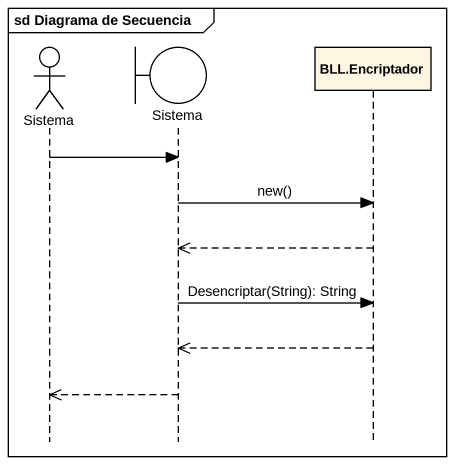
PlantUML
@startuml
mainframe sd Diagrama de Secuencia
hide footbox
actor Sistema
boundary "Sistema" as Sistema_2
participant "BLL.Encriptador" as BLL_Encriptador

Sistema -> Sistema_2
Sistema_2 -> BLL_Encriptador : new()
BLL_Encriptador -->> Sistema_2
Sistema_2 -> BLL_Encriptador : Desencriptar(String): String
BLL_Encriptador -->> Sistema_2
Sistema_2 -->> Sistema
@enduml
